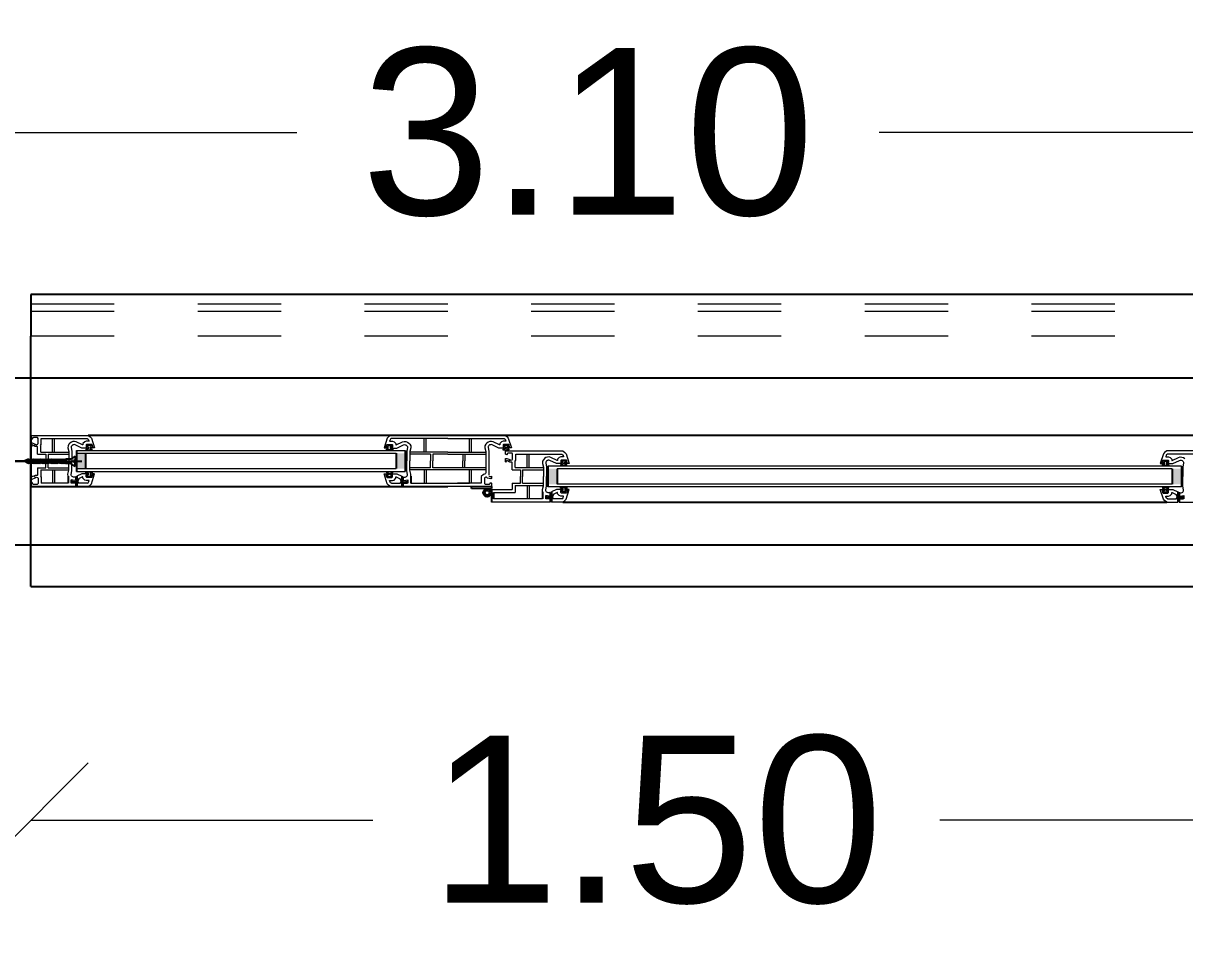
# Model space of a CAD drawing. Header units: metres. Extents: x -355 to 973, y -73 to 238.
# Drawn here: x -303.724 to -302.331, y 97.424 to 98.512 of the extents above; entities that cross this region are included whole.
import ezdxf

# ---------------------------------------------------------------- set-up
doc = ezdxf.new("R2010")
doc.units = ezdxf.units.M
doc.header["$LTSCALE"] = 3
doc.header["$MEASUREMENT"] = 0
for name, pattern in [('202$0$HIDDEN', [0.375, 0.25, -0.125]), ('ACAD_ISO02W100', [15, 12, -3]), ('DASHED2', [0.375, 0.25, -0.125])]:
    doc.linetypes.add(name, pattern=pattern)
for name, color, linetype in [('01B', 10, 'Continuous'), ('4', 4, 'ACAD_ISO02W100'), ('5', 2, 'Continuous')]:
    doc.layers.add(name, color=color, linetype=linetype)
doc.layers.add('05', color=21, linetype='Continuous', lineweight=5)
doc.layers.add('15', color=63, linetype='DASHED2', lineweight=15)
doc.styles.get("Standard").update_dxf_attribs({"font": 'arial.ttf'})
doc.dimstyles.new('ahmad', dxfattribs={"dimtxt": 0.2, "dimasz": 0.1375, "dimexe": 0, "dimexo": 0.0625, "dimgap": 0.09, "dimtad": 0, "dimzin": 0, "dimdsep": 46, "dimtxsty": 'Standard', "dimblk": 'OBLIQUE', "dimcen": 0.09, "dimclrd": 245, "dimclrt": 61, "dimadec": 0, "dimazin": 0, "dimtfac": 1, "dimtofl": 0, "dimtmove": 0, "dimatfit": 3, "dimldrblk": 'OBLIQUE', "dimfxl": 0, "dimfxlon": 1, "dimtolj": 1, "dimtzin": 0, "dimlwd": 13, "dimarcsym": 0})

# ---------------------------------------------------------------- blocks, each defined once
blk = doc.blocks.new('DSSSS')
at = {"layer": '05'}
for p, q in [((152.7604, -221.3864), (152.7604, -221.3872)), ((152.7664, -221.3872), (152.7664, -221.3863)), ((152.7604, -221.3872), (152.7664, -221.3872))]:
    blk.add_line(p, q, dxfattribs=at)
blk.add_lwpolyline([(152.7664, -221.3863), (152.7646, -221.3863), (152.7646, -221.384), (152.7657, -221.384), (152.7654, -221.383), (152.7617, -221.383), (152.7617, -221.3838), (152.7623, -221.3841), (152.763, -221.3847), (152.763, -221.3859), (152.7619, -221.3864), (152.7604, -221.3864)], dxfattribs=at)
blk = doc.blocks.new('ddd')
at = {"layer": '01B'}
for points in [[(1655.8293, 1003.8705), (1655.8184, 1003.8705), (1655.8184, 1003.889), (1655.8293, 1003.889)], [(1656.2018, 1003.8705), (1656.2127, 1003.8705), (1656.2127, 1003.889), (1656.2018, 1003.889)], [(1656.3947, 1003.8518), (1656.3838, 1003.8518), (1656.3838, 1003.8703), (1656.3947, 1003.8703)], [(1657.1326, 1003.8703), (1657.1435, 1003.8703), (1657.1435, 1003.8518), (1657.1326, 1003.8518)]]:
    blk.add_hatch(color=143, dxfattribs=at).paths.add_polyline_path(points)
at = {"layer": '01B', "color": 32}
for p in [(1655.7637, 1004.0793), (1655.7637, 1003.7293)]:
    blk.add_line(p, (1655.7637, 1004.0293), dxfattribs=at)
at = {"layer": '01B', "color": 143}
for p, q in [((1655.7637, 1003.9104), (1655.7637, 1003.8491)), ((1657.1951, 1003.9104), (1655.8322, 1003.9104)), ((1655.8184, 1003.8923), (1655.8184, 1003.8672)), ((1656.2127, 1003.8923), (1656.2127, 1003.8672)), ((1655.7802, 1003.8793), (1655.7393, 1003.8793)), ((1655.7393, 1003.8793), (1655.8247, 1003.8793)), ((1655.7608, 1003.8819), (1655.7555, 1003.8793)), ((1655.7608, 1003.8768), (1655.7555, 1003.8793)), ((1655.7608, 1003.8819), (1655.7587, 1003.8793)), ((1655.7608, 1003.8768), (1655.7587, 1003.8793)), ((1655.7621, 1003.8819), (1655.76, 1003.8793)), ((1655.7621, 1003.8768), (1655.76, 1003.8793)), ((1655.7608, 1003.8819), (1655.7616, 1003.8813)), ((1655.7608, 1003.8768), (1655.7616, 1003.8774)), ((1655.7633, 1003.8819), (1655.7612, 1003.8793)), ((1655.7633, 1003.8768), (1655.7612, 1003.8793)), ((1655.7621, 1003.8819), (1655.7628, 1003.8813)), ((1655.7621, 1003.8768), (1655.7628, 1003.8774)), ((1655.7646, 1003.8819), (1655.7624, 1003.8793)), ((1655.7646, 1003.8768), (1655.7624, 1003.8793)), ((1655.7633, 1003.8819), (1655.7641, 1003.8813)), ((1655.7633, 1003.8768), (1655.7641, 1003.8774)), ((1655.7658, 1003.8819), (1655.7637, 1003.8793)), ((1655.7658, 1003.8768), (1655.7637, 1003.8793)), ((1655.7646, 1003.8819), (1655.7653, 1003.8813)), ((1655.7646, 1003.8768), (1655.7653, 1003.8774)), ((1655.7671, 1003.8819), (1655.7649, 1003.8793)), ((1655.7671, 1003.8768), (1655.7649, 1003.8793)), ((1655.7658, 1003.8819), (1655.7666, 1003.8813)), ((1655.7658, 1003.8768), (1655.7666, 1003.8774)), ((1655.7683, 1003.8819), (1655.7662, 1003.8793)), ((1655.7683, 1003.8768), (1655.7662, 1003.8793)), ((1655.7671, 1003.8819), (1655.7678, 1003.8813)), ((1655.7671, 1003.8768), (1655.7678, 1003.8774)), ((1655.7696, 1003.8819), (1655.7674, 1003.8793)), ((1655.7696, 1003.8768), (1655.7674, 1003.8793)), ((1655.7683, 1003.8819), (1655.769, 1003.8813)), ((1655.7683, 1003.8768), (1655.769, 1003.8774)), ((1655.7708, 1003.8819), (1655.7687, 1003.8793)), ((1655.7708, 1003.8768), (1655.7687, 1003.8793)), ((1655.7696, 1003.8819), (1655.7703, 1003.8813)), ((1655.7696, 1003.8768), (1655.7703, 1003.8774)), ((1655.7721, 1003.8819), (1655.7699, 1003.8793)), ((1655.7721, 1003.8768), (1655.7699, 1003.8793)), ((1655.7708, 1003.8819), (1655.7715, 1003.8813)), ((1655.7708, 1003.8768), (1655.7715, 1003.8774)), ((1655.7733, 1003.8819), (1655.7712, 1003.8793)), ((1655.7733, 1003.8768), (1655.7712, 1003.8793)), ((1655.7721, 1003.8819), (1655.7728, 1003.8813)), ((1655.7721, 1003.8768), (1655.7728, 1003.8774)), ((1655.7745, 1003.8819), (1655.7724, 1003.8793)), ((1655.7745, 1003.8768), (1655.7724, 1003.8793)), ((1655.7733, 1003.8819), (1655.774, 1003.8813)), ((1655.7733, 1003.8768), (1655.774, 1003.8774)), ((1655.7758, 1003.8819), (1655.7737, 1003.8793)), ((1655.7758, 1003.8768), (1655.7737, 1003.8793)), ((1655.7745, 1003.8819), (1655.7753, 1003.8813)), ((1655.7745, 1003.8768), (1655.7753, 1003.8774)), ((1655.777, 1003.8819), (1655.7749, 1003.8793)), ((1655.777, 1003.8768), (1655.7749, 1003.8793)), ((1655.7758, 1003.8819), (1655.7765, 1003.8813)), ((1655.7758, 1003.8768), (1655.7765, 1003.8774)), ((1655.7783, 1003.8819), (1655.7762, 1003.8793)), ((1655.7783, 1003.8768), (1655.7762, 1003.8793)), ((1655.777, 1003.8819), (1655.7778, 1003.8813)), ((1655.777, 1003.8768), (1655.7778, 1003.8774)), ((1655.7795, 1003.8819), (1655.7774, 1003.8793)), ((1655.7795, 1003.8768), (1655.7774, 1003.8793)), ((1655.7783, 1003.8819), (1655.779, 1003.8813)), ((1655.7783, 1003.8768), (1655.779, 1003.8774)), ((1655.7808, 1003.8819), (1655.7786, 1003.8793)), ((1655.7808, 1003.8768), (1655.7786, 1003.8793)), ((1655.7795, 1003.8819), (1655.7803, 1003.8813)), ((1655.7795, 1003.8768), (1655.7803, 1003.8774)), ((1655.782, 1003.8819), (1655.7799, 1003.8793)), ((1655.782, 1003.8768), (1655.7799, 1003.8793)), ((1655.7808, 1003.8819), (1655.7815, 1003.8813)), ((1655.7808, 1003.8768), (1655.7815, 1003.8774)), ((1655.7833, 1003.8819), (1655.7811, 1003.8793)), ((1655.7833, 1003.8768), (1655.7811, 1003.8793)), ((1655.782, 1003.8819), (1655.7827, 1003.8813)), ((1655.782, 1003.8768), (1655.7827, 1003.8774)), ((1655.7845, 1003.8819), (1655.7824, 1003.8793)), ((1655.7845, 1003.8768), (1655.7824, 1003.8793)), ((1655.7833, 1003.8819), (1655.784, 1003.8813)), ((1655.7833, 1003.8768), (1655.784, 1003.8774)), ((1655.7858, 1003.8819), (1655.7836, 1003.8793)), ((1655.7858, 1003.8768), (1655.7836, 1003.8793)), ((1655.7845, 1003.8819), (1655.7852, 1003.8813)), ((1655.7845, 1003.8768), (1655.7852, 1003.8774)), ((1655.787, 1003.8819), (1655.7849, 1003.8793)), ((1655.787, 1003.8768), (1655.7849, 1003.8793)), ((1655.7858, 1003.8819), (1655.7865, 1003.8813)), ((1655.7858, 1003.8768), (1655.7865, 1003.8774)), ((1655.7882, 1003.8819), (1655.7861, 1003.8793)), ((1655.7882, 1003.8768), (1655.7861, 1003.8793)), ((1655.787, 1003.8819), (1655.7877, 1003.8813)), ((1655.787, 1003.8768), (1655.7877, 1003.8774)), ((1655.7895, 1003.8819), (1655.7874, 1003.8793)), ((1655.7895, 1003.8768), (1655.7874, 1003.8793)), ((1655.7882, 1003.8819), (1655.789, 1003.8813)), ((1655.7882, 1003.8768), (1655.789, 1003.8774)), ((1655.7907, 1003.8819), (1655.7886, 1003.8793)), ((1655.7907, 1003.8768), (1655.7886, 1003.8793)), ((1655.7895, 1003.8819), (1655.7902, 1003.8813)), ((1655.7895, 1003.8768), (1655.7902, 1003.8774)), ((1655.792, 1003.8819), (1655.7899, 1003.8793)), ((1655.792, 1003.8768), (1655.7899, 1003.8793)), ((1655.7907, 1003.8819), (1655.7915, 1003.8813)), ((1655.7907, 1003.8768), (1655.7915, 1003.8774)), ((1655.7932, 1003.8819), (1655.7911, 1003.8793)), ((1655.7932, 1003.8768), (1655.7911, 1003.8793)), ((1655.792, 1003.8819), (1655.7927, 1003.8813)), ((1655.792, 1003.8768), (1655.7927, 1003.8774)), ((1655.7945, 1003.8819), (1655.7923, 1003.8793)), ((1655.7945, 1003.8768), (1655.7923, 1003.8793)), ((1655.7932, 1003.8819), (1655.794, 1003.8813)), ((1655.7932, 1003.8768), (1655.794, 1003.8774)), ((1655.7957, 1003.8819), (1655.7936, 1003.8793)), ((1655.7957, 1003.8768), (1655.7936, 1003.8793)), ((1655.7945, 1003.8819), (1655.7952, 1003.8813)), ((1655.7945, 1003.8768), (1655.7952, 1003.8774)), ((1655.797, 1003.8819), (1655.7948, 1003.8793)), ((1655.797, 1003.8768), (1655.7948, 1003.8793)), ((1655.7957, 1003.8819), (1655.7965, 1003.8813)), ((1655.7957, 1003.8768), (1655.7965, 1003.8774)), ((1655.7982, 1003.8819), (1655.7961, 1003.8793)), ((1655.7982, 1003.8768), (1655.7961, 1003.8793)), ((1655.797, 1003.8819), (1655.7977, 1003.8813)), ((1655.797, 1003.8768), (1655.7977, 1003.8774)), ((1655.7995, 1003.8819), (1655.7973, 1003.8793)), ((1655.7995, 1003.8768), (1655.7973, 1003.8793)), ((1655.7982, 1003.8819), (1655.7989, 1003.8813)), ((1655.7982, 1003.8768), (1655.7989, 1003.8774)), ((1655.8007, 1003.8819), (1655.7986, 1003.8793)), ((1655.8007, 1003.8768), (1655.7986, 1003.8793)), ((1655.7995, 1003.8819), (1655.8002, 1003.8813)), ((1655.7995, 1003.8768), (1655.8002, 1003.8774)), ((1655.8019, 1003.8819), (1655.7998, 1003.8793)), ((1655.8019, 1003.8768), (1655.7998, 1003.8793)), ((1655.8007, 1003.8819), (1655.8014, 1003.8813)), ((1655.8007, 1003.8768), (1655.8014, 1003.8774)), ((1655.8032, 1003.8819), (1655.8011, 1003.8793)), ((1655.8032, 1003.8768), (1655.8011, 1003.8793)), ((1655.8019, 1003.8819), (1655.8027, 1003.8813)), ((1655.8019, 1003.8768), (1655.8027, 1003.8774)), ((1655.8044, 1003.8819), (1655.8023, 1003.8793)), ((1655.8044, 1003.8768), (1655.8023, 1003.8793)), ((1655.8032, 1003.8819), (1655.8039, 1003.8813)), ((1655.8032, 1003.8768), (1655.8039, 1003.8774)), ((1655.8057, 1003.8819), (1655.8036, 1003.8793)), ((1655.8057, 1003.8768), (1655.8036, 1003.8793)), ((1655.8044, 1003.8819), (1655.8052, 1003.8813)), ((1655.8044, 1003.8768), (1655.8052, 1003.8774)), ((1655.8114, 1003.8819), (1655.8057, 1003.8819)), ((1655.8057, 1003.8819), (1655.8057, 1003.8793)), ((1655.8057, 1003.8768), (1655.8057, 1003.8793)), ((1655.8168, 1003.8855), (1655.8114, 1003.8819)), ((1655.8168, 1003.8803), (1655.8147, 1003.8803)), ((1655.8147, 1003.8803), (1655.8147, 1003.8793)), ((1655.8147, 1003.8784), (1655.8147, 1003.8793)), ((1655.8168, 1003.8784), (1655.8147, 1003.8784)), ((1655.8168, 1003.8855), (1655.8168, 1003.8803)), ((1655.8168, 1003.8732), (1655.8168, 1003.8784)), ((1655.8293, 1003.889), (1655.8293, 1003.8705)), ((1656.2018, 1003.889), (1656.2018, 1003.8705)), ((1655.8114, 1003.8768), (1655.8057, 1003.8768)), ((1655.8168, 1003.8732), (1655.8114, 1003.8768)), ((1656.3838, 1003.8736), (1656.3838, 1003.8485)), ((1656.3947, 1003.8703), (1656.3947, 1003.8518)), ((1657.1326, 1003.8703), (1657.1326, 1003.8518)), ((1657.1435, 1003.8736), (1657.1435, 1003.8485)), ((1655.8082, 1003.8614), (1655.8082, 1003.8529)), ((1655.8119, 1003.8571), (1655.8119, 1003.8529)), ((1655.8123, 1003.8555), (1655.8122, 1003.8549)), ((1655.8174, 1003.8607), (1655.8174, 1003.8566)), ((1655.8174, 1003.8529), (1655.8174, 1003.8491)), ((1655.8189, 1003.8572), (1655.8178, 1003.8551)), ((1655.8181, 1003.8545), (1655.8189, 1003.8529)), ((1655.8189, 1003.8615), (1655.8189, 1003.8572)), ((1655.8189, 1003.8529), (1655.8189, 1003.8491)), ((1655.8209, 1003.8581), (1655.8193, 1003.8551)), ((1655.8193, 1003.8551), (1655.8204, 1003.8529)), ((1656.2065, 1003.8581), (1656.2081, 1003.8551)), ((1656.2081, 1003.8551), (1656.207, 1003.8529)), ((1656.2084, 1003.8615), (1656.2084, 1003.8572)), ((1656.2084, 1003.8572), (1656.2095, 1003.8551)), ((1656.2092, 1003.8545), (1656.2084, 1003.8529)), ((1656.2084, 1003.8529), (1656.2084, 1003.8491)), ((1656.2099, 1003.8607), (1656.2099, 1003.8566)), ((1656.2099, 1003.8529), (1656.2099, 1003.8491)), ((1656.215, 1003.8555), (1656.2152, 1003.8549)), ((1656.2154, 1003.8571), (1656.2154, 1003.8529)), ((1656.2192, 1003.8614), (1656.2192, 1003.8529)), ((1655.7637, 1003.8491), (1656.2637, 1003.8491)), ((1656.2921, 1003.8467), (1656.2921, 1003.8491)), ((1656.3159, 1003.8467), (1656.2921, 1003.8467)), ((1656.3159, 1003.8491), (1656.3159, 1003.8467)), ((1656.3159, 1003.8456), (1656.3159, 1003.8304)), ((1656.3185, 1003.8418), (1656.3185, 1003.8342)), ((1656.3774, 1003.8427), (1656.3774, 1003.8342)), ((1656.3812, 1003.8384), (1656.3812, 1003.8342)), ((1656.3816, 1003.8369), (1656.3814, 1003.8363)), ((1656.3866, 1003.842), (1656.3866, 1003.8379)), ((1656.3882, 1003.8385), (1656.3871, 1003.8364)), ((1656.3874, 1003.8358), (1656.3882, 1003.8342)), ((1656.3882, 1003.8428), (1656.3882, 1003.8385)), ((1656.3901, 1003.8395), (1656.3885, 1003.8364)), ((1656.3885, 1003.8364), (1656.3896, 1003.8342)), ((1657.1372, 1003.8395), (1657.1388, 1003.8364)), ((1657.1388, 1003.8364), (1657.1377, 1003.8342)), ((1657.1392, 1003.8428), (1657.1392, 1003.8385)), ((1657.1392, 1003.8385), (1657.1403, 1003.8364)), ((1657.14, 1003.8358), (1657.1392, 1003.8342)), ((1657.1407, 1003.842), (1657.1407, 1003.8379)), ((1657.1458, 1003.8369), (1657.1459, 1003.8363)), ((1657.1462, 1003.8384), (1657.1462, 1003.8342)), ((1656.3866, 1003.8342), (1656.3866, 1003.8304)), ((1656.3882, 1003.8342), (1656.3882, 1003.8304)), ((1656.4015, 1003.8304), (1657.1259, 1003.8304)), ((1657.1392, 1003.8342), (1657.1392, 1003.8304)), ((1657.1407, 1003.8342), (1657.1407, 1003.8304))]:
    blk.add_line(p, q, dxfattribs=at)
for radius in [0.00477, 0.00274]:
    blk.add_circle((1656.3109, 1003.8416), radius, dxfattribs=at)
at = {"layer": '05', "color": 143}
for p, q in [((1655.7637, 1003.9064), (1655.7637, 1003.9104)), ((1655.7651, 1003.9057), (1655.7637, 1003.9064)), ((1655.7656, 1003.9063), (1655.7651, 1003.9057)), ((1655.7667, 1003.9078), (1655.7656, 1003.9073)), ((1655.7656, 1003.9073), (1655.7656, 1003.9063)), ((1655.771, 1003.9078), (1655.7667, 1003.9078)), ((1655.7716, 1003.9077), (1655.771, 1003.9078)), ((1655.7722, 1003.9067), (1655.7716, 1003.9077)), ((1655.7722, 1003.9006), (1655.7722, 1003.9067)), ((1655.776, 1003.8993), (1655.776, 1003.9066)), ((1655.776, 1003.9066), (1655.8311, 1003.9066)), ((1655.7896, 1003.8904), (1655.7896, 1003.9066)), ((1655.7921, 1003.8904), (1655.7921, 1003.9066)), ((1655.8311, 1003.9066), (1655.8323, 1003.9058)), ((1655.8323, 1003.9058), (1655.8328, 1003.9052)), ((1655.8328, 1003.9052), (1655.8334, 1003.9033)), ((1656.1945, 1003.9052), (1656.1939, 1003.9033)), ((1656.195, 1003.9058), (1656.1945, 1003.9052)), ((1656.1962, 1003.9066), (1656.195, 1003.9058)), ((1656.2637, 1003.9066), (1656.1962, 1003.9066)), ((1656.2352, 1003.8904), (1656.2352, 1003.9066)), ((1656.2377, 1003.8904), (1656.2377, 1003.9066)), ((1656.2637, 1003.9104), (1656.3322, 1003.9104)), ((1656.2637, 1003.9066), (1656.3311, 1003.9066)), ((1656.2896, 1003.8904), (1656.2896, 1003.9066)), ((1656.2921, 1003.8904), (1656.2921, 1003.9066)), ((1656.3311, 1003.9066), (1656.3323, 1003.9058)), ((1656.3322, 1003.9104), (1656.3349, 1003.9087)), ((1656.3323, 1003.9058), (1656.3328, 1003.9052)), ((1656.3328, 1003.9052), (1656.3334, 1003.9033)), ((1656.3349, 1003.9087), (1656.3362, 1003.907)), ((1656.3362, 1003.907), (1656.3401, 1003.8953)), ((1655.7637, 1003.9013), (1655.7651, 1003.9014)), ((1655.7637, 1003.8972), (1655.7637, 1003.9013)), ((1655.764, 1003.897), (1655.7637, 1003.8972)), ((1655.7646, 1003.8971), (1655.764, 1003.897)), ((1655.7647, 1003.8984), (1655.7646, 1003.8971)), ((1655.7652, 1003.8989), (1655.7647, 1003.8984)), ((1655.7651, 1003.9014), (1655.7689, 1003.8999)), ((1655.7689, 1003.8971), (1655.7652, 1003.8989)), ((1655.7687, 1003.8985), (1655.7678, 1003.899)), ((1655.7678, 1003.899), (1655.7683, 1003.8988)), ((1655.7683, 1003.8988), (1655.7687, 1003.8985)), ((1655.7689, 1003.8999), (1655.7702, 1003.8991)), ((1655.7701, 1003.8971), (1655.7689, 1003.8971)), ((1655.7712, 1003.8971), (1655.7701, 1003.8971)), ((1655.7702, 1003.8991), (1655.7715, 1003.8997)), ((1655.7715, 1003.8967), (1655.7712, 1003.8971)), ((1655.7715, 1003.8997), (1655.7722, 1003.9006)), ((1655.7715, 1003.8878), (1655.7715, 1003.8967)), ((1655.7752, 1003.8982), (1655.776, 1003.8993)), ((1655.7754, 1003.8979), (1655.7752, 1003.8982)), ((1655.7754, 1003.8904), (1655.7754, 1003.8979)), ((1655.8082, 1003.898), (1655.8081, 1003.8954)), ((1655.8081, 1003.8954), (1655.8091, 1003.891)), ((1655.8093, 1003.8999), (1655.8082, 1003.898)), ((1655.8091, 1003.891), (1655.8091, 1003.8841)), ((1655.8103, 1003.9011), (1655.8093, 1003.8999)), ((1655.8122, 1003.9024), (1655.8103, 1003.9011)), ((1655.814, 1003.903), (1655.8122, 1003.9024)), ((1655.816, 1003.9031), (1655.814, 1003.903)), ((1655.818, 1003.9027), (1655.816, 1003.9031)), ((1655.8257, 1003.899), (1655.818, 1003.9027)), ((1655.8261, 1003.899), (1655.8257, 1003.899)), ((1655.8282, 1003.9026), (1655.8261, 1003.9005)), ((1655.8261, 1003.9005), (1655.8261, 1003.899)), ((1655.8301, 1003.9033), (1655.8282, 1003.9026)), ((1655.8334, 1003.9033), (1655.8301, 1003.9033)), ((1656.1939, 1003.9033), (1656.1973, 1003.9033)), ((1656.1973, 1003.9033), (1656.1992, 1003.9026)), ((1656.1992, 1003.9026), (1656.2012, 1003.9005)), ((1656.2012, 1003.9005), (1656.2012, 1003.899)), ((1656.2012, 1003.899), (1656.2017, 1003.899)), ((1656.2017, 1003.899), (1656.2093, 1003.9027)), ((1656.2093, 1003.9027), (1656.2113, 1003.9031)), ((1656.2113, 1003.9031), (1656.2133, 1003.903)), ((1656.2133, 1003.903), (1656.2152, 1003.9024)), ((1656.2152, 1003.9024), (1656.217, 1003.9011)), ((1656.217, 1003.9011), (1656.218, 1003.8999)), ((1656.218, 1003.8999), (1656.2192, 1003.898)), ((1656.2192, 1003.8954), (1656.2182, 1003.891)), ((1656.2182, 1003.891), (1656.2182, 1003.8841)), ((1656.2192, 1003.898), (1656.2192, 1003.8954)), ((1656.3082, 1003.898), (1656.3081, 1003.8954)), ((1656.3081, 1003.8954), (1656.3091, 1003.891)), ((1656.3093, 1003.8999), (1656.3082, 1003.898)), ((1656.3091, 1003.891), (1656.3091, 1003.8833)), ((1656.3103, 1003.9011), (1656.3093, 1003.8999)), ((1656.3122, 1003.9024), (1656.3103, 1003.9011)), ((1656.3124, 1003.8976), (1656.3119, 1003.8969)), ((1656.3119, 1003.8969), (1656.3119, 1003.8958)), ((1656.3119, 1003.8958), (1656.3129, 1003.8914)), ((1656.314, 1003.903), (1656.3122, 1003.9024)), ((1656.313, 1003.8983), (1656.3124, 1003.8976)), ((1656.3129, 1003.8914), (1656.3129, 1003.8833)), ((1656.3138, 1003.8989), (1656.313, 1003.8983)), ((1656.3147, 1003.8992), (1656.3138, 1003.8989)), ((1656.316, 1003.9031), (1656.314, 1003.903)), ((1656.3157, 1003.8993), (1656.3147, 1003.8992)), ((1656.3168, 1003.899), (1656.3157, 1003.8993)), ((1656.318, 1003.9027), (1656.316, 1003.9031)), ((1656.3248, 1003.8951), (1656.3168, 1003.899)), ((1656.3257, 1003.899), (1656.318, 1003.9027)), ((1656.3312, 1003.8951), (1656.3248, 1003.8951)), ((1656.3261, 1003.899), (1656.3257, 1003.899)), ((1656.3282, 1003.9026), (1656.3261, 1003.9005)), ((1656.3261, 1003.9005), (1656.3261, 1003.899)), ((1656.3301, 1003.9033), (1656.3282, 1003.9026)), ((1656.3296, 1003.8939), (1656.3296, 1003.8929)), ((1656.3296, 1003.8929), (1656.3373, 1003.8929)), ((1656.3303, 1003.8993), (1656.3299, 1003.8989)), ((1656.3299, 1003.8989), (1656.3299, 1003.8964)), ((1656.3299, 1003.8964), (1656.3313, 1003.8958)), ((1656.3334, 1003.9033), (1656.3301, 1003.9033)), ((1656.3308, 1003.8995), (1656.3303, 1003.8993)), ((1656.3365, 1003.8995), (1656.3308, 1003.8995)), ((1656.3316, 1003.8953), (1656.3312, 1003.8951)), ((1656.3313, 1003.8958), (1656.3316, 1003.8955)), ((1656.3316, 1003.8955), (1656.3316, 1003.8953)), ((1656.3362, 1003.8953), (1656.3362, 1003.8957)), ((1656.3362, 1003.8957), (1656.3369, 1003.8957)), ((1656.3401, 1003.8953), (1656.3362, 1003.8953)), ((1656.3369, 1003.8993), (1656.3365, 1003.8995)), ((1656.3372, 1003.8989), (1656.3369, 1003.8993)), ((1656.3369, 1003.8957), (1656.3375, 1003.8958)), ((1656.3378, 1003.8966), (1656.3372, 1003.8989)), ((1656.3373, 1003.8929), (1656.3373, 1003.894)), ((1656.3375, 1003.8958), (1656.3377, 1003.8962)), ((1656.3377, 1003.8962), (1656.3378, 1003.8966)), ((1655.7715, 1003.8878), (1655.7817, 1003.8878)), ((1655.7754, 1003.8904), (1655.8091, 1003.8904)), ((1655.7817, 1003.8878), (1655.7817, 1003.8797)), ((1655.7817, 1003.8716), (1655.7817, 1003.8797)), ((1655.7842, 1003.8878), (1655.8091, 1003.8878)), ((1655.7842, 1003.8878), (1655.7842, 1003.8797)), ((1655.7842, 1003.8716), (1655.7842, 1003.8797)), ((1655.8091, 1003.8841), (1655.8091, 1003.8797)), ((1655.8091, 1003.8754), (1655.8091, 1003.8797)), ((1655.8129, 1003.8754), (1655.8129, 1003.8797)), ((1656.2144, 1003.8754), (1656.2144, 1003.8797)), ((1656.2637, 1003.8904), (1656.2182, 1003.8904)), ((1656.2431, 1003.8878), (1656.2182, 1003.8878)), ((1656.2182, 1003.8841), (1656.2182, 1003.8797)), ((1656.2182, 1003.8754), (1656.2182, 1003.8797)), ((1656.2431, 1003.8878), (1656.2431, 1003.8797)), ((1656.2431, 1003.8716), (1656.2431, 1003.8797)), ((1656.2637, 1003.8878), (1656.2457, 1003.8878)), ((1656.2457, 1003.8878), (1656.2457, 1003.8797)), ((1656.2457, 1003.8716), (1656.2457, 1003.8797)), ((1656.2637, 1003.8904), (1656.3091, 1003.8904)), ((1656.2637, 1003.8878), (1656.3091, 1003.8878)), ((1656.2817, 1003.8878), (1656.2817, 1003.8797)), ((1656.2817, 1003.8716), (1656.2817, 1003.8797)), ((1656.2842, 1003.8878), (1656.2842, 1003.8797)), ((1656.2842, 1003.8716), (1656.2842, 1003.8797)), ((1656.3091, 1003.8833), (1656.3091, 1003.865)), ((1656.3129, 1003.8833), (1656.3129, 1003.8632)), ((1656.3588, 1003.8717), (1656.3588, 1003.8879)), ((1656.3614, 1003.8717), (1656.3614, 1003.8879)), ((1655.7715, 1003.8716), (1655.7817, 1003.8716)), ((1655.7715, 1003.8716), (1655.7715, 1003.8628)), ((1655.7754, 1003.8691), (1655.8091, 1003.8691)), ((1655.7754, 1003.8691), (1655.7754, 1003.8615)), ((1655.7842, 1003.8716), (1655.8091, 1003.8716)), ((1655.7896, 1003.8691), (1655.7896, 1003.8529)), ((1655.7921, 1003.8691), (1655.7921, 1003.8529)), ((1655.8081, 1003.864), (1655.8091, 1003.8685)), ((1655.8082, 1003.8614), (1655.8081, 1003.864)), ((1655.8091, 1003.8685), (1655.8091, 1003.8754)), ((1655.8119, 1003.8636), (1655.8129, 1003.868)), ((1655.8119, 1003.8626), (1655.8119, 1003.8636)), ((1655.8129, 1003.868), (1655.8129, 1003.8754)), ((1655.8248, 1003.8643), (1655.8189, 1003.8615)), ((1655.8312, 1003.8643), (1655.8248, 1003.8643)), ((1655.8296, 1003.8656), (1655.8296, 1003.8665)), ((1655.8296, 1003.8665), (1655.8373, 1003.8665)), ((1655.8299, 1003.863), (1655.8313, 1003.8637)), ((1655.8299, 1003.8605), (1655.8299, 1003.863)), ((1655.8316, 1003.8641), (1655.8312, 1003.8643)), ((1655.8313, 1003.8637), (1655.8316, 1003.8639)), ((1655.8316, 1003.8639), (1655.8316, 1003.8641)), ((1655.8362, 1003.8524), (1655.8401, 1003.8641)), ((1655.8401, 1003.8641), (1655.8362, 1003.8641)), ((1655.8362, 1003.8641), (1655.8362, 1003.8638)), ((1655.8362, 1003.8638), (1655.8369, 1003.8638)), ((1655.8369, 1003.8638), (1655.8375, 1003.8637)), ((1655.8373, 1003.8665), (1655.8373, 1003.8654)), ((1655.8375, 1003.8637), (1655.8377, 1003.8632)), ((1655.8377, 1003.8632), (1655.8378, 1003.8628)), ((1656.1911, 1003.8524), (1656.1872, 1003.8641)), ((1656.1872, 1003.8641), (1656.1911, 1003.8641)), ((1656.1896, 1003.8632), (1656.1895, 1003.8628)), ((1656.1899, 1003.8637), (1656.1896, 1003.8632)), ((1656.1904, 1003.8638), (1656.1899, 1003.8637)), ((1656.1977, 1003.8665), (1656.19, 1003.8665)), ((1656.19, 1003.8665), (1656.19, 1003.8654)), ((1656.1911, 1003.8638), (1656.1904, 1003.8638)), ((1656.1911, 1003.8641), (1656.1911, 1003.8638)), ((1656.1957, 1003.8641), (1656.1961, 1003.8643)), ((1656.1957, 1003.8639), (1656.1957, 1003.8641)), ((1656.196, 1003.8637), (1656.1957, 1003.8639)), ((1656.1974, 1003.863), (1656.196, 1003.8637)), ((1656.1961, 1003.8643), (1656.2025, 1003.8643)), ((1656.1974, 1003.8605), (1656.1974, 1003.863)), ((1656.1977, 1003.8656), (1656.1977, 1003.8665)), ((1656.2025, 1003.8643), (1656.2084, 1003.8615)), ((1656.2144, 1003.868), (1656.2144, 1003.8754)), ((1656.2154, 1003.8636), (1656.2144, 1003.868)), ((1656.2154, 1003.8626), (1656.2154, 1003.8636)), ((1656.2182, 1003.8685), (1656.2182, 1003.8754)), ((1656.2431, 1003.8716), (1656.2182, 1003.8716)), ((1656.3091, 1003.8691), (1656.2182, 1003.8691)), ((1656.2192, 1003.864), (1656.2182, 1003.8685)), ((1656.2192, 1003.8614), (1656.2192, 1003.864)), ((1656.2352, 1003.8691), (1656.2352, 1003.8529)), ((1656.2377, 1003.8691), (1656.2377, 1003.8529)), ((1656.3091, 1003.8716), (1656.2457, 1003.8716)), ((1656.2896, 1003.8529), (1656.2896, 1003.8691)), ((1656.2921, 1003.8529), (1656.2921, 1003.8691)), ((1656.3064, 1003.8635), (1656.3038, 1003.8611)), ((1656.3087, 1003.8641), (1656.3064, 1003.8635)), ((1656.3091, 1003.8641), (1656.3087, 1003.8641)), ((1656.3408, 1003.8691), (1656.3509, 1003.8691)), ((1656.3446, 1003.8717), (1656.3783, 1003.8717)), ((1656.3509, 1003.8691), (1656.3509, 1003.861)), ((1656.3534, 1003.8691), (1656.3783, 1003.8691)), ((1656.3534, 1003.8691), (1656.3534, 1003.861)), ((1655.764, 1003.8625), (1655.7637, 1003.8623)), ((1655.7637, 1003.8623), (1655.7637, 1003.8581)), ((1655.7637, 1003.8581), (1655.7651, 1003.858)), ((1655.7651, 1003.8537), (1655.7637, 1003.8531)), ((1655.7637, 1003.8531), (1655.7637, 1003.8491)), ((1655.7646, 1003.8623), (1655.764, 1003.8625)), ((1655.7647, 1003.8611), (1655.7646, 1003.8623)), ((1655.7652, 1003.8606), (1655.7647, 1003.8611)), ((1655.7651, 1003.858), (1655.7689, 1003.8595)), ((1655.7656, 1003.8532), (1655.7651, 1003.8537)), ((1655.7689, 1003.8624), (1655.7652, 1003.8606)), ((1655.7656, 1003.8521), (1655.7656, 1003.8532)), ((1655.7667, 1003.8516), (1655.7656, 1003.8521)), ((1655.771, 1003.8516), (1655.7667, 1003.8516)), ((1655.7687, 1003.8609), (1655.7678, 1003.8604)), ((1655.7678, 1003.8604), (1655.7683, 1003.8606)), ((1655.7683, 1003.8606), (1655.7687, 1003.8609)), ((1655.7701, 1003.8623), (1655.7689, 1003.8624)), ((1655.7689, 1003.8595), (1655.7702, 1003.8603)), ((1655.7712, 1003.8623), (1655.7701, 1003.8623)), ((1655.7702, 1003.8603), (1655.7715, 1003.8597)), ((1655.7716, 1003.8517), (1655.771, 1003.8516)), ((1655.7715, 1003.8628), (1655.7712, 1003.8623)), ((1655.7715, 1003.8597), (1655.7722, 1003.8589)), ((1655.7722, 1003.8528), (1655.7716, 1003.8517)), ((1655.7722, 1003.8589), (1655.7722, 1003.8528)), ((1655.7754, 1003.8615), (1655.7752, 1003.8613)), ((1655.7752, 1003.8613), (1655.776, 1003.8601)), ((1655.776, 1003.8601), (1655.776, 1003.8529)), ((1655.8082, 1003.8529), (1655.776, 1003.8529)), ((1655.8124, 1003.8618), (1655.8119, 1003.8626)), ((1655.814, 1003.8565), (1655.8119, 1003.8571)), ((1655.8174, 1003.8529), (1655.8119, 1003.8529)), ((1655.8143, 1003.8543), (1655.8122, 1003.8549)), ((1655.8144, 1003.8549), (1655.8123, 1003.8555)), ((1655.813, 1003.8611), (1655.8124, 1003.8618)), ((1655.8138, 1003.8605), (1655.813, 1003.8611)), ((1655.8147, 1003.8603), (1655.8138, 1003.8605)), ((1655.816, 1003.8563), (1655.814, 1003.8565)), ((1655.8165, 1003.8541), (1655.8143, 1003.8543)), ((1655.8164, 1003.8547), (1655.8144, 1003.8549)), ((1655.8157, 1003.8602), (1655.8147, 1003.8603)), ((1655.8168, 1003.8604), (1655.8157, 1003.8602)), ((1655.8174, 1003.8566), (1655.816, 1003.8563)), ((1655.8178, 1003.8551), (1655.8164, 1003.8547)), ((1655.8181, 1003.8545), (1655.8165, 1003.8541)), ((1655.8174, 1003.8607), (1655.8168, 1003.8604)), ((1655.8311, 1003.8529), (1655.8204, 1003.8529)), ((1655.8257, 1003.8605), (1655.8209, 1003.8581)), ((1655.8261, 1003.8605), (1655.8257, 1003.8605)), ((1655.8261, 1003.859), (1655.8261, 1003.8605)), ((1655.8282, 1003.8568), (1655.8261, 1003.859)), ((1655.8301, 1003.8561), (1655.8282, 1003.8568)), ((1655.8303, 1003.8601), (1655.8299, 1003.8605)), ((1655.8334, 1003.8561), (1655.8301, 1003.8561)), ((1655.8308, 1003.8599), (1655.8303, 1003.8601)), ((1655.8365, 1003.8599), (1655.8308, 1003.8599)), ((1655.8311, 1003.8529), (1655.8323, 1003.8536)), ((1655.8322, 1003.8491), (1655.8349, 1003.8507)), ((1655.8323, 1003.8536), (1655.8328, 1003.8543)), ((1655.8328, 1003.8543), (1655.8334, 1003.8561)), ((1655.8349, 1003.8507), (1655.8362, 1003.8524)), ((1655.8369, 1003.8602), (1655.8365, 1003.8599)), ((1655.8372, 1003.8605), (1655.8369, 1003.8602)), ((1655.8378, 1003.8628), (1655.8372, 1003.8605)), ((1656.1895, 1003.8628), (1656.1902, 1003.8605)), ((1656.1902, 1003.8605), (1656.1905, 1003.8602)), ((1656.1905, 1003.8602), (1656.1908, 1003.8599)), ((1656.1908, 1003.8599), (1656.1965, 1003.8599)), ((1656.1924, 1003.8507), (1656.1911, 1003.8524)), ((1656.1951, 1003.8491), (1656.1924, 1003.8507)), ((1656.1945, 1003.8543), (1656.1939, 1003.8561)), ((1656.1939, 1003.8561), (1656.1973, 1003.8561)), ((1656.195, 1003.8536), (1656.1945, 1003.8543)), ((1656.1962, 1003.8529), (1656.195, 1003.8536)), ((1656.1962, 1003.8529), (1656.207, 1003.8529)), ((1656.1965, 1003.8599), (1656.197, 1003.8601)), ((1656.197, 1003.8601), (1656.1974, 1003.8605)), ((1656.1973, 1003.8561), (1656.1992, 1003.8568)), ((1656.1992, 1003.8568), (1656.2012, 1003.859)), ((1656.2012, 1003.859), (1656.2012, 1003.8605)), ((1656.2012, 1003.8605), (1656.2017, 1003.8605)), ((1656.2017, 1003.8605), (1656.2065, 1003.8581)), ((1656.2092, 1003.8545), (1656.2109, 1003.8541)), ((1656.2095, 1003.8551), (1656.2109, 1003.8547)), ((1656.2099, 1003.8607), (1656.2106, 1003.8604)), ((1656.2099, 1003.8566), (1656.2113, 1003.8563)), ((1656.2099, 1003.8529), (1656.2154, 1003.8529)), ((1656.2106, 1003.8604), (1656.2116, 1003.8602)), ((1656.2109, 1003.8547), (1656.2129, 1003.8549)), ((1656.2109, 1003.8541), (1656.213, 1003.8543)), ((1656.2113, 1003.8563), (1656.2133, 1003.8565)), ((1656.2116, 1003.8602), (1656.2126, 1003.8603)), ((1656.2126, 1003.8603), (1656.2135, 1003.8605)), ((1656.2129, 1003.8549), (1656.215, 1003.8555)), ((1656.213, 1003.8543), (1656.2152, 1003.8549)), ((1656.2133, 1003.8565), (1656.2154, 1003.8571)), ((1656.2135, 1003.8605), (1656.2143, 1003.8611)), ((1656.2143, 1003.8611), (1656.2149, 1003.8618)), ((1656.2149, 1003.8618), (1656.2154, 1003.8626)), ((1656.2192, 1003.8529), (1656.2896, 1003.8529)), ((1656.3038, 1003.8529), (1656.2754, 1003.8529)), ((1656.3038, 1003.8611), (1656.3038, 1003.8529)), ((1656.3083, 1003.86), (1656.3076, 1003.8594)), ((1656.3076, 1003.8594), (1656.3076, 1003.8528)), ((1656.3076, 1003.8528), (1656.3079, 1003.8522)), ((1656.3079, 1003.8522), (1656.3083, 1003.8519)), ((1656.3092, 1003.8603), (1656.3083, 1003.86)), ((1656.3083, 1003.8519), (1656.3138, 1003.8519)), ((1656.3102, 1003.8603), (1656.3092, 1003.8603)), ((1656.3114, 1003.859), (1656.3102, 1003.8603)), ((1656.3154, 1003.8583), (1656.3114, 1003.859)), ((1656.3129, 1003.8623), (1656.3132, 1003.8616)), ((1656.3132, 1003.8616), (1656.3139, 1003.8611)), ((1656.3138, 1003.8519), (1656.3142, 1003.8521)), ((1656.3139, 1003.8611), (1656.3146, 1003.8606)), ((1656.3142, 1003.8521), (1656.3144, 1003.8526)), ((1656.3144, 1003.8533), (1656.3147, 1003.8536)), ((1656.3144, 1003.8526), (1656.3144, 1003.8533)), ((1656.3146, 1003.8606), (1656.3154, 1003.8612)), ((1656.3147, 1003.8536), (1656.3157, 1003.8536)), ((1656.3154, 1003.8612), (1656.316, 1003.8616)), ((1656.316, 1003.8587), (1656.3154, 1003.8583)), ((1656.3157, 1003.8536), (1656.3159, 1003.8532)), ((1656.3159, 1003.8532), (1656.3159, 1003.8491)), ((1656.316, 1003.8616), (1656.316, 1003.8587)), ((1656.3408, 1003.8529), (1656.3408, 1003.8456)), ((1656.3408, 1003.8529), (1656.3509, 1003.8529)), ((1656.3446, 1003.8504), (1656.3446, 1003.8418)), ((1656.3446, 1003.8504), (1656.3783, 1003.8504)), ((1656.3509, 1003.8529), (1656.3509, 1003.861)), ((1656.3534, 1003.8529), (1656.3534, 1003.861)), ((1656.3534, 1003.8529), (1656.3783, 1003.8529)), ((1656.3588, 1003.8504), (1656.3588, 1003.8342)), ((1656.3614, 1003.8504), (1656.3614, 1003.8342)), ((1656.3773, 1003.8453), (1656.3783, 1003.8498)), ((1656.3783, 1003.8567), (1656.3783, 1003.861)), ((1656.3783, 1003.8498), (1656.3783, 1003.8567)), ((1656.3811, 1003.845), (1656.3821, 1003.8494)), ((1656.3821, 1003.8567), (1656.3821, 1003.861)), ((1656.3821, 1003.8494), (1656.3821, 1003.8567)), ((1657.1452, 1003.8567), (1657.1452, 1003.861)), ((1657.1452, 1003.8494), (1657.1452, 1003.8567)), ((1657.1462, 1003.845), (1657.1452, 1003.8494)), ((1655.8174, 1003.8491), (1655.7637, 1003.8491)), ((1655.8322, 1003.8491), (1655.8189, 1003.8491)), ((1656.1951, 1003.8491), (1656.2084, 1003.8491)), ((1656.2099, 1003.8491), (1656.2637, 1003.8491)), ((1656.3159, 1003.8491), (1656.2637, 1003.8491)), ((1656.3159, 1003.8456), (1656.3408, 1003.8456)), ((1656.3185, 1003.8418), (1656.3446, 1003.8418)), ((1656.3774, 1003.8427), (1656.3773, 1003.8453)), ((1656.3812, 1003.8439), (1656.3811, 1003.845)), ((1656.3817, 1003.8431), (1656.3812, 1003.8439)), ((1656.3832, 1003.8378), (1656.3812, 1003.8384)), ((1656.3835, 1003.8356), (1656.3814, 1003.8363)), ((1656.3836, 1003.8362), (1656.3816, 1003.8369)), ((1656.3822, 1003.8424), (1656.3817, 1003.8431)), ((1656.3831, 1003.8418), (1656.3822, 1003.8424)), ((1656.3839, 1003.8416), (1656.3831, 1003.8418)), ((1656.3852, 1003.8376), (1656.3832, 1003.8378)), ((1656.3857, 1003.8354), (1656.3835, 1003.8356)), ((1656.3856, 1003.8361), (1656.3836, 1003.8362)), ((1656.385, 1003.8415), (1656.3839, 1003.8416)), ((1656.386, 1003.8417), (1656.385, 1003.8415)), ((1656.3866, 1003.8379), (1656.3852, 1003.8376)), ((1656.3871, 1003.8364), (1656.3856, 1003.8361)), ((1656.3874, 1003.8358), (1656.3857, 1003.8354)), ((1656.3866, 1003.842), (1656.386, 1003.8417)), ((1656.394, 1003.8456), (1656.3882, 1003.8428)), ((1656.3949, 1003.8418), (1656.3901, 1003.8395)), ((1656.4005, 1003.8456), (1656.394, 1003.8456)), ((1656.3953, 1003.8418), (1656.3949, 1003.8418)), ((1656.3953, 1003.8403), (1656.3953, 1003.8418)), ((1656.3974, 1003.8382), (1656.3953, 1003.8403)), ((1656.3993, 1003.8374), (1656.3974, 1003.8382)), ((1656.3989, 1003.8469), (1656.3989, 1003.8479)), ((1656.3989, 1003.8479), (1656.4065, 1003.8479)), ((1656.3992, 1003.8444), (1656.4005, 1003.845)), ((1656.3992, 1003.8418), (1656.3992, 1003.8444)), ((1656.3996, 1003.8414), (1656.3992, 1003.8418)), ((1656.4026, 1003.8374), (1656.3993, 1003.8374)), ((1656.4, 1003.8412), (1656.3996, 1003.8414)), ((1656.4057, 1003.8412), (1656.4, 1003.8412)), ((1656.4009, 1003.8454), (1656.4005, 1003.8456)), ((1656.4005, 1003.845), (1656.4009, 1003.8452)), ((1656.4009, 1003.8452), (1656.4009, 1003.8454)), ((1656.4016, 1003.835), (1656.402, 1003.8356)), ((1656.402, 1003.8356), (1656.4026, 1003.8374)), ((1656.4093, 1003.8455), (1656.4054, 1003.8455)), ((1656.4054, 1003.8455), (1656.4054, 1003.8451)), ((1656.4054, 1003.8451), (1656.4061, 1003.8451)), ((1656.4055, 1003.8338), (1656.4093, 1003.8455)), ((1656.4061, 1003.8415), (1656.4057, 1003.8412)), ((1656.4061, 1003.8451), (1656.4067, 1003.845)), ((1656.4064, 1003.8419), (1656.4061, 1003.8415)), ((1656.407, 1003.8441), (1656.4064, 1003.8419)), ((1656.4065, 1003.8479), (1656.4065, 1003.8467)), ((1656.4067, 1003.845), (1656.4069, 1003.8445)), ((1656.4069, 1003.8445), (1656.407, 1003.8441)), ((1657.1219, 1003.8338), (1657.118, 1003.8455)), ((1657.118, 1003.8455), (1657.1219, 1003.8455)), ((1657.1204, 1003.8445), (1657.1203, 1003.8441)), ((1657.1203, 1003.8441), (1657.1209, 1003.8419)), ((1657.1206, 1003.845), (1657.1204, 1003.8445)), ((1657.1212, 1003.8451), (1657.1206, 1003.845)), ((1657.1285, 1003.8479), (1657.1208, 1003.8479)), ((1657.1208, 1003.8479), (1657.1208, 1003.8467)), ((1657.1209, 1003.8419), (1657.1212, 1003.8415)), ((1657.1219, 1003.8451), (1657.1212, 1003.8451)), ((1657.1212, 1003.8415), (1657.1216, 1003.8412)), ((1657.1216, 1003.8412), (1657.1273, 1003.8412)), ((1657.1219, 1003.8455), (1657.1219, 1003.8451)), ((1657.1253, 1003.8356), (1657.1247, 1003.8374)), ((1657.1247, 1003.8374), (1657.128, 1003.8374)), ((1657.1258, 1003.835), (1657.1253, 1003.8356)), ((1657.1265, 1003.8454), (1657.1269, 1003.8456)), ((1657.1265, 1003.8452), (1657.1265, 1003.8454)), ((1657.1268, 1003.845), (1657.1265, 1003.8452)), ((1657.1282, 1003.8444), (1657.1268, 1003.845)), ((1657.1269, 1003.8456), (1657.1333, 1003.8456)), ((1657.1273, 1003.8412), (1657.1278, 1003.8414)), ((1657.1278, 1003.8414), (1657.1282, 1003.8418)), ((1657.128, 1003.8374), (1657.1299, 1003.8382)), ((1657.1282, 1003.8418), (1657.1282, 1003.8444)), ((1657.1285, 1003.8469), (1657.1285, 1003.8479)), ((1657.1299, 1003.8382), (1657.132, 1003.8403)), ((1657.132, 1003.8403), (1657.132, 1003.8418)), ((1657.132, 1003.8418), (1657.1324, 1003.8418)), ((1657.1324, 1003.8418), (1657.1372, 1003.8395)), ((1657.1333, 1003.8456), (1657.1392, 1003.8428)), ((1657.14, 1003.8358), (1657.1416, 1003.8354)), ((1657.1403, 1003.8364), (1657.1417, 1003.8361)), ((1657.1407, 1003.842), (1657.1413, 1003.8417)), ((1657.1407, 1003.8379), (1657.1421, 1003.8376)), ((1657.1413, 1003.8417), (1657.1424, 1003.8415)), ((1657.1416, 1003.8354), (1657.1438, 1003.8356)), ((1657.1417, 1003.8361), (1657.1437, 1003.8362)), ((1657.1421, 1003.8376), (1657.1441, 1003.8378)), ((1657.1424, 1003.8415), (1657.1434, 1003.8416)), ((1657.1434, 1003.8416), (1657.1443, 1003.8418)), ((1657.1437, 1003.8362), (1657.1458, 1003.8369)), ((1657.1438, 1003.8356), (1657.1459, 1003.8363)), ((1657.1441, 1003.8378), (1657.1462, 1003.8384)), ((1657.1443, 1003.8418), (1657.1451, 1003.8424)), ((1657.1451, 1003.8424), (1657.1457, 1003.8431)), ((1657.1457, 1003.8431), (1657.1462, 1003.8439)), ((1657.1462, 1003.8439), (1657.1462, 1003.845)), ((1656.3866, 1003.8304), (1656.3159, 1003.8304)), ((1656.3774, 1003.8342), (1656.3185, 1003.8342)), ((1656.3866, 1003.8342), (1656.3812, 1003.8342)), ((1656.4015, 1003.8304), (1656.3882, 1003.8304)), ((1656.4004, 1003.8342), (1656.3896, 1003.8342)), ((1656.4004, 1003.8342), (1656.4016, 1003.835)), ((1656.4015, 1003.8304), (1656.4042, 1003.8321)), ((1656.4042, 1003.8321), (1656.4055, 1003.8338)), ((1657.1232, 1003.8321), (1657.1219, 1003.8338)), ((1657.1259, 1003.8304), (1657.1232, 1003.8321)), ((1657.127, 1003.8342), (1657.1258, 1003.835)), ((1657.1259, 1003.8304), (1657.1392, 1003.8304)), ((1657.127, 1003.8342), (1657.1377, 1003.8342)), ((1657.1407, 1003.8342), (1657.1462, 1003.8342)), ((1657.1407, 1003.8304), (1657.214, 1003.8304))]:
    blk.add_line(p, q, dxfattribs=at)
at = {"layer": '05', "color": 107}
for p, q in [((1655.8184, 1003.8923), (1656.2127, 1003.8923)), ((1655.8184, 1003.889), (1656.2018, 1003.889)), ((1655.8184, 1003.8705), (1656.2018, 1003.8705)), ((1655.8184, 1003.8672), (1656.2127, 1003.8672)), ((1657.1435, 1003.8736), (1656.3838, 1003.8736)), ((1657.1326, 1003.8703), (1656.3947, 1003.8703)), ((1657.1326, 1003.8518), (1656.3947, 1003.8518)), ((1657.1435, 1003.8485), (1656.3838, 1003.8485))]:
    blk.add_line(p, q, dxfattribs=at)
at = {"layer": '05', "color": 143}
for points in [[(1655.7637, 1003.9104), (1655.8322, 1003.9104), (1655.8349, 1003.9087), (1655.8362, 1003.907), (1655.8401, 1003.8953), (1655.8362, 1003.8953), (1655.8362, 1003.8957), (1655.8369, 1003.8957), (1655.8375, 1003.8958), (1655.8377, 1003.8962), (1655.8378, 1003.8966), (1655.8372, 1003.8989), (1655.8369, 1003.8993), (1655.8365, 1003.8995), (1655.8308, 1003.8995), (1655.8303, 1003.8993), (1655.8299, 1003.8989), (1655.8299, 1003.8964), (1655.8313, 1003.8958), (1655.8316, 1003.8955), (1655.8316, 1003.8953), (1655.8312, 1003.8951), (1655.8248, 1003.8951), (1655.8168, 1003.899), (1655.8157, 1003.8993), (1655.8147, 1003.8992), (1655.8138, 1003.8989), (1655.813, 1003.8983), (1655.8124, 1003.8976), (1655.8119, 1003.8969), (1655.8119, 1003.8958), (1655.8129, 1003.8914), (1655.8129, 1003.8841), (1655.8129, 1003.8797)], [(1656.2637, 1003.9104), (1656.1951, 1003.9104), (1656.1924, 1003.9087), (1656.1911, 1003.907), (1656.1872, 1003.8953), (1656.1911, 1003.8953), (1656.1911, 1003.8957), (1656.1904, 1003.8957), (1656.1899, 1003.8958), (1656.1896, 1003.8962), (1656.1895, 1003.8966), (1656.1902, 1003.8989), (1656.1905, 1003.8993), (1656.1908, 1003.8995), (1656.1965, 1003.8995), (1656.197, 1003.8993), (1656.1974, 1003.8989), (1656.1974, 1003.8964), (1656.196, 1003.8958), (1656.1957, 1003.8955), (1656.1957, 1003.8953), (1656.1961, 1003.8951), (1656.2025, 1003.8951), (1656.2106, 1003.899), (1656.2116, 1003.8993), (1656.2126, 1003.8992), (1656.2135, 1003.8989), (1656.2143, 1003.8983), (1656.2149, 1003.8976), (1656.2154, 1003.8969), (1656.2154, 1003.8958), (1656.2144, 1003.8914), (1656.2144, 1003.8841), (1656.2144, 1003.8797)], [(1656.3373, 1003.894), (1656.3349, 1003.894), (1656.3349, 1003.8969), (1656.3364, 1003.8969), (1656.336, 1003.8982), (1656.3312, 1003.8982), (1656.3312, 1003.8972), (1656.332, 1003.8969), (1656.3329, 1003.8961), (1656.3329, 1003.8945), (1656.3315, 1003.8939), (1656.3296, 1003.8939)], [(1656.3329, 1003.8917), (1656.4015, 1003.8917), (1656.4042, 1003.89), (1656.4055, 1003.8883), (1656.4093, 1003.8766), (1656.4054, 1003.8766), (1656.4054, 1003.877), (1656.4061, 1003.877), (1656.4067, 1003.8771), (1656.4069, 1003.8775), (1656.407, 1003.878), (1656.4064, 1003.8802), (1656.4061, 1003.8806), (1656.4057, 1003.8808), (1656.4, 1003.8808), (1656.3996, 1003.8807), (1656.3992, 1003.8803), (1656.3992, 1003.8777), (1656.4005, 1003.8771), (1656.4009, 1003.8768), (1656.4009, 1003.8766), (1656.4005, 1003.8765), (1656.394, 1003.8765), (1656.386, 1003.8804), (1656.385, 1003.8806), (1656.3839, 1003.8805), (1656.3831, 1003.8802), (1656.3822, 1003.8796), (1656.3817, 1003.879), (1656.3812, 1003.8782), (1656.3811, 1003.8771), (1656.3821, 1003.8727), (1656.3821, 1003.8654), (1656.3821, 1003.861)], [(1656.3408, 1003.8691), (1656.3408, 1003.878), (1656.3404, 1003.8784), (1656.3393, 1003.8784), (1656.3381, 1003.8784), (1656.3344, 1003.8802), (1656.3339, 1003.8797), (1656.3338, 1003.8785), (1656.3333, 1003.8783), (1656.3329, 1003.8785), (1656.3329, 1003.8826), (1656.3343, 1003.8828), (1656.3381, 1003.8813), (1656.3394, 1003.8805), (1656.3408, 1003.881), (1656.3414, 1003.8819), (1656.3414, 1003.888), (1656.3409, 1003.889), (1656.3403, 1003.8891), (1656.336, 1003.8891), (1656.3348, 1003.8887), (1656.3348, 1003.8876), (1656.3343, 1003.8871), (1656.3329, 1003.8877), (1656.3329, 1003.8917)], [(1657.1944, 1003.8917), (1657.1259, 1003.8917), (1657.1232, 1003.89), (1657.1219, 1003.8883), (1657.118, 1003.8766), (1657.1219, 1003.8766), (1657.1219, 1003.877), (1657.1212, 1003.877), (1657.1206, 1003.8771), (1657.1204, 1003.8775), (1657.1203, 1003.878), (1657.1209, 1003.8802), (1657.1212, 1003.8806), (1657.1216, 1003.8808), (1657.1273, 1003.8808), (1657.1278, 1003.8807), (1657.1282, 1003.8803), (1657.1282, 1003.8777), (1657.1268, 1003.8771), (1657.1265, 1003.8768), (1657.1265, 1003.8766), (1657.1269, 1003.8765), (1657.1333, 1003.8765), (1657.1413, 1003.8804), (1657.1424, 1003.8806), (1657.1434, 1003.8805), (1657.1443, 1003.8802), (1657.1451, 1003.8796), (1657.1457, 1003.879), (1657.1462, 1003.8782), (1657.1462, 1003.8771), (1657.1452, 1003.8727), (1657.1452, 1003.8654), (1657.1452, 1003.861)], [(1656.3446, 1003.8717), (1656.3446, 1003.8792), (1656.3444, 1003.8795), (1656.3452, 1003.8806), (1656.3452, 1003.8879), (1656.4004, 1003.8879), (1656.4016, 1003.8871), (1656.402, 1003.8865), (1656.4026, 1003.8847), (1656.3993, 1003.8847), (1656.3974, 1003.8839), (1656.3953, 1003.8818), (1656.3953, 1003.8803), (1656.3949, 1003.8803), (1656.3873, 1003.884), (1656.3852, 1003.8845), (1656.3832, 1003.8843), (1656.3814, 1003.8837), (1656.3795, 1003.8825), (1656.3785, 1003.8812), (1656.3774, 1003.8794), (1656.3773, 1003.8768), (1656.3783, 1003.8723), (1656.3783, 1003.8654), (1656.3783, 1003.861)], [(1657.1821, 1003.8879), (1657.127, 1003.8879), (1657.1258, 1003.8871), (1657.1253, 1003.8865), (1657.1247, 1003.8847), (1657.128, 1003.8847), (1657.1299, 1003.8839), (1657.132, 1003.8818), (1657.132, 1003.8803), (1657.1324, 1003.8803), (1657.1401, 1003.884), (1657.1421, 1003.8845), (1657.1441, 1003.8843), (1657.1459, 1003.8837), (1657.1478, 1003.8825)], [(1655.8373, 1003.8654), (1655.8349, 1003.8654), (1655.8349, 1003.8625), (1655.8364, 1003.8625), (1655.836, 1003.8612), (1655.8312, 1003.8612), (1655.8312, 1003.8622), (1655.832, 1003.8626), (1655.8329, 1003.8633), (1655.8329, 1003.8649), (1655.8315, 1003.8656), (1655.8296, 1003.8656)], [(1656.19, 1003.8654), (1656.1924, 1003.8654), (1656.1924, 1003.8625), (1656.1909, 1003.8625), (1656.1913, 1003.8612), (1656.1961, 1003.8612), (1656.1961, 1003.8622), (1656.1953, 1003.8626), (1656.1944, 1003.8633), (1656.1944, 1003.8649), (1656.1958, 1003.8656), (1656.1977, 1003.8656)], [(1656.4065, 1003.8467), (1656.4041, 1003.8467), (1656.4041, 1003.8438), (1656.4056, 1003.8438), (1656.4053, 1003.8425), (1656.4004, 1003.8425), (1656.4004, 1003.8435), (1656.4012, 1003.8439), (1656.4021, 1003.8446), (1656.4021, 1003.8462), (1656.4008, 1003.8469), (1656.3989, 1003.8469)], [(1657.1208, 1003.8467), (1657.1232, 1003.8467), (1657.1232, 1003.8438), (1657.1217, 1003.8438), (1657.1221, 1003.8425), (1657.1269, 1003.8425), (1657.1269, 1003.8435), (1657.1261, 1003.8439), (1657.1252, 1003.8446), (1657.1252, 1003.8462), (1657.1266, 1003.8469), (1657.1285, 1003.8469)]]:
    blk.add_lwpolyline(points, dxfattribs=at)
blk.add_lwpolyline([(1656.3376, 1003.8801), (1656.338, 1003.8799), (1656.337, 1003.8803)], close=True, dxfattribs=at)
at = {"layer": '15'}
for p, q in [((1657.2637, 1003.9793), (1655.7637, 1003.9793)), ((1655.7637, 1003.7793), (1657.2637, 1003.7793))]:
    blk.add_line(p, q, dxfattribs=at)
at = {"layer": '5', "color": 32}
for p, q in [((1657.2637, 1004.0793), (1655.7637, 1004.0793)), ((1655.7637, 1003.7293), (1657.2637, 1003.7293))]:
    blk.add_line(p, q, dxfattribs=at)
at = {"layer": '5', "color": 5, "linetype": '202$0$HIDDEN', "lineweight": 5, "ltscale": 0.1}
for p, q in [((1657.2637, 1004.0678), (1655.7637, 1004.0678)), ((1657.2637, 1004.059), (1655.7637, 1004.059)), ((1657.2637, 1004.0293), (1655.7637, 1004.0293))]:
    blk.add_line(p, q, dxfattribs=at)
at = {"layer": '01B', "color": 143, "yscale": 1.275494208194687, "zscale": 1.275494208194687}
for p, xscale in [((1460.9846, 1286.271), 1.275494208194687), ((1851.0427, 1286.271), -1.275494208194687), ((1461.5538, 1286.2523), 1.275494208194687), ((1851.9735, 1286.2523), -1.275494208194687)]:
    blk.add_blockref('DSSSS', p, dxfattribs=dict(at, xscale=xscale))
blk = doc.blocks.new('_Oblique')
at = {"color": 0, "linetype": 'ByBlock', "lineweight": -2}
blk.add_line((-0.5, -0.5), (0.5, 0.5), dxfattribs=at)
blk = doc.blocks.new('*D640')
at = {"color": 245, "lineweight": 13, "transparency": 16777216}
for p, q in [((-303.7148, 97.5555), (-303.3048, 97.5555)), ((-302.2148, 97.5555), (-302.6248, 97.5555))]:
    blk.add_line(p, q, dxfattribs=at)
at = {"layer": 'Defpoints', "color": 0, "transparency": 16777216}
for p in [(-303.7148, 97.8361), (-302.2148, 97.8361), (-302.2148, 97.5555)]:
    blk.add_point(p, dxfattribs=at)
at = {"color": 245, "lineweight": 13, "transparency": 16777216, "xscale": 0.1375, "yscale": 0.1375, "zscale": 0.1375, "rotation": 180}
blk.add_blockref('_Oblique', (-303.7148, 97.5555), dxfattribs=at)
at = {"color": 245, "lineweight": 13, "transparency": 16777216, "xscale": 0.1375, "yscale": 0.1375, "zscale": 0.1375}
blk.add_blockref('_Oblique', (-302.2148, 97.5555), dxfattribs=at)
at = {"color": 61, "transparency": 16777216, "insert": (-302.9648, 97.5555), "char_height": 0.2, "attachment_point": 5}
blk.add_mtext('\\A1;1.50', dxfattribs=at)
blk = doc.blocks.new('*D646')
at = {"color": 245, "lineweight": 13, "transparency": 16777216}
for p, q in [((-304.5968, 98.3803), (-303.3961, 98.3803)), ((-301.4968, 98.3803), (-302.6974, 98.3803))]:
    blk.add_line(p, q, dxfattribs=at)
at = {"layer": 'Defpoints', "color": 0, "transparency": 16777216}
for p in [(-301.4968, 98.3803), (-304.5968, 98.0861), (-301.4968, 98.0861)]:
    blk.add_point(p, dxfattribs=at)
at = {"color": 245, "lineweight": 13, "transparency": 16777216, "xscale": 0.1375, "yscale": 0.1375, "zscale": 0.1375, "rotation": 180}
blk.add_blockref('_Oblique', (-304.5968, 98.3803), dxfattribs=at)
at = {"color": 245, "lineweight": 13, "transparency": 16777216, "xscale": 0.1375, "yscale": 0.1375, "zscale": 0.1375}
blk.add_blockref('_Oblique', (-301.4968, 98.3803), dxfattribs=at)
at = {"color": 61, "transparency": 16777216, "insert": (-303.0468, 98.3803), "char_height": 0.2, "attachment_point": 5}
blk.add_mtext('\\A1;3.10', dxfattribs=at)

msp = doc.modelspace()

# ---------------------------------------------------------------- linework, layer by layer
msp.add_line((-304.7968, 97.8861), (-291.9198, 97.8861))
at = {"layer": '4', "color": 0}
msp.add_line((-304.5968, 98.0861), (-301.5968, 98.0861), dxfattribs=at)

# ---------------------------------------------------------------- block references
at = {"layer": '05'}
msp.add_blockref('ddd', (-1959.4785, -905.8932), dxfattribs=at)

# ---------------------------------------------------------------- dimensions: what is measured, and where the dimension line sits
for base, p1, p2, picture, middle in [((-301.4968, 98.3803), (-304.5968, 98.0861), (-301.4968, 98.0861), '*D646', (-303.0468, 98.3803)), ((-302.2148, 97.5555), (-303.7148, 97.8361), (-302.2148, 97.8361), '*D640', (-302.9648, 97.5555))]:
    dim = msp.add_linear_dim(base=base, p1=p1, p2=p2, dimstyle='ahmad')
    dim.commit()
    dim.dimension.update_dxf_attribs({"geometry": picture, "text_midpoint": middle})

doc.saveas('drawing.dxf')
